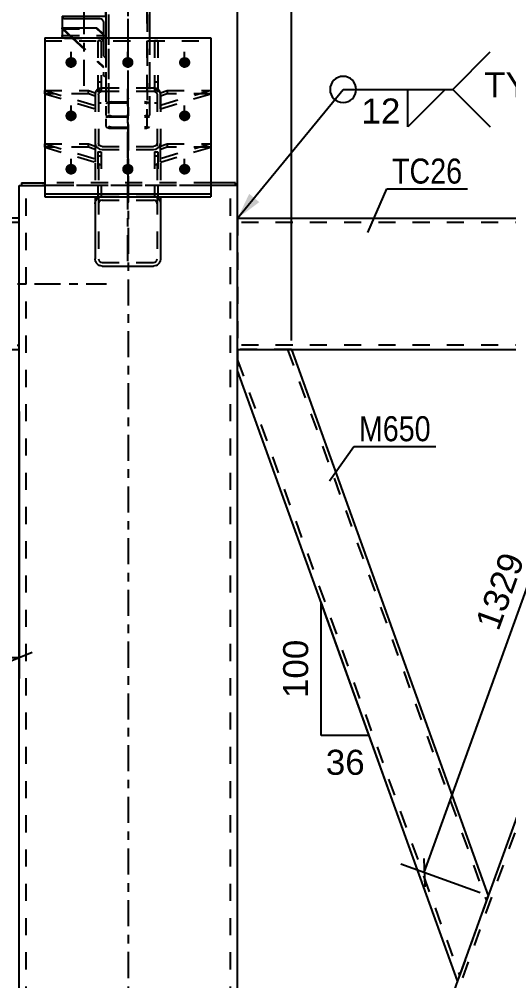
# Model space of a CAD drawing. Header units: millimetres. Extents: x -315 to 526, y -215 to 379.
# Drawn here: x -214 to -158, y 211.9 to 321.9 of the extents above; entities that cross this region are included whole.
import ezdxf

# ---------------------------------------------------------------- set-up
doc = ezdxf.new("R2010")
doc.units = ezdxf.units.MM
doc.linetypes.add('DXK_LINE_DOT2', pattern=[3.9198, 1.9599, -1.9599])
doc.linetypes.add('DXK_LINE_DOT3', pattern=[5.9187, 2.979, -0.9799, 0.9799, -0.9799])
doc.styles.add('Arial', font='arial.ttf', dxfattribs={"height": 0.2})
doc.styles.add('Arial Narrow', font='ARIALN.TTF', dxfattribs={"height": 0.2})

# ---------------------------------------------------------------- blocks, each defined once
blk = doc.blocks.new('Part-284857918-27342 - 27339')
at = {"color": 7, "linetype": 'DXK_LINE_DOT2'}
for p, q in [((-182.83, 284.12), (-188.98, 284.12)), ((-188.98, 284.12), (-188.98, 281.71)), ((-183.26, 284.12), (-160.51, 221.02)), ((-188.98, 282.89), (-163.59, 212.46)), ((-160.33, 221.52), (-160.72, 220.43)), ((-163.59, 212.46), (-163.58, 212.51))]:
    blk.add_line(p, q, dxfattribs=at)
at = {"color": 2, "linetype": 'Continuous'}
for p, q in [((-182.83, 284.12), (-160.3, 221.6)), ((-163.8, 211.87), (-188.98, 281.71)), ((-160.3, 221.6), (-160.72, 220.43)), ((-160.72, 220.43), (-163.8, 211.87))]:
    blk.add_line(p, q, dxfattribs=at)
blk = doc.blocks.new('Part-284857918-27340 - 27339')
at = {"color": 2, "linetype": 'Continuous'}
for p, q in [((-188.98, 299.12), (-139.67, 299.12)), ((-127.8, 298.2), (-127.8, 284.12)), ((-188.98, 284.12), (-127.8, 284.12))]:
    blk.add_line(p, q, dxfattribs=at)
at = {"color": 7, "linetype": 'DXK_LINE_DOT2'}
for p, q in [((-188.98, 299.12), (-188.98, 284.12)), ((-127.8, 298.62), (-188.98, 298.62)), ((-127.8, 299.12), (-139.67, 299.12)), ((-127.8, 299.12), (-127.8, 298.2)), ((-127.8, 284.62), (-188.98, 284.62)), ((-127.8, 284.62), (-127.8, 284.66))]:
    blk.add_line(p, q, dxfattribs=at)
blk = doc.blocks.new('Part-284857918-27343 - 27339')
at = {"color": 7, "linetype": 'DXK_LINE_DOT2'}
for p, q in [((-137.33, 284.12), (-188.98, 140.86)), ((-160.3, 221.6), (-163.8, 211.87))]:
    blk.add_line(p, q, dxfattribs=at)
at = {"color": 2, "linetype": 'Continuous'}
for p, q in [((-137.76, 284.12), (-160.3, 221.6)), ((-163.8, 211.87), (-188.98, 142.04))]:
    blk.add_line(p, q, dxfattribs=at)
blk = doc.blocks.new('Part-284857918-27345 - 27339')
at = {"color": 7, "linetype": 'DXK_LINE_DOT2'}
for p, q in [((-205.23, 313.56), (-205.3, 313.27)), ((-205.06, 313.81), (-205.23, 313.56)), ((-204.8, 313.97), (-205.06, 313.81)), ((-204.5, 314.03), (-204.8, 313.97)), ((-204.78, 313.54), (-204.65, 313.62)), ((-204.65, 313.62), (-204.5, 313.65)), ((-204.5, 314.03), (-198.6, 314.03)), ((-204.5, 313.65), (-198.6, 313.65)), ((-198.29, 313.97), (-198.6, 314.03)), ((-198.6, 313.65), (-198.44, 313.62)), ((-198.44, 313.62), (-198.31, 313.54)), ((-198.03, 313.81), (-198.29, 313.97)), ((-197.86, 313.56), (-198.03, 313.81)), ((-197.8, 313.27), (-197.86, 313.56)), ((-205.3, 313.27), (-205.3, 301.58)), ((-204.9, 313.27), (-204.87, 313.42)), ((-204.9, 313.27), (-204.9, 294.49)), ((-204.87, 313.42), (-204.78, 313.54)), ((-198.31, 313.54), (-198.23, 313.42)), ((-198.23, 313.42), (-198.2, 313.27)), ((-198.2, 313.27), (-198.2, 294.49)), ((-197.8, 313.27), (-197.8, 301.58)), ((-205.3, 307.73), (-205.23, 307.44)), ((-205.23, 307.44), (-205.06, 307.2)), ((-205.06, 307.2), (-204.8, 307.04)), ((-204.87, 307.59), (-204.9, 307.73)), ((-204.78, 307.46), (-204.87, 307.59)), ((-204.8, 307.04), (-204.5, 306.98)), ((-204.65, 307.38), (-204.78, 307.46)), ((-204.5, 307.35), (-204.65, 307.38)), ((-204.5, 307.35), (-198.6, 307.35)), ((-204.5, 306.98), (-198.6, 306.98)), ((-198.44, 307.38), (-198.6, 307.35)), ((-198.6, 306.98), (-198.29, 307.04)), ((-198.31, 307.46), (-198.44, 307.38)), ((-198.23, 307.59), (-198.31, 307.46)), ((-198.29, 307.04), (-198.03, 307.2)), ((-198.2, 307.73), (-198.23, 307.59)), ((-198.03, 307.2), (-197.86, 307.44)), ((-197.86, 307.44), (-197.8, 307.73)), ((-204.8, 301.56), (-204.5, 301.62)), ((-204.5, 301.62), (-198.6, 301.62)), ((-198.6, 301.62), (-198.29, 301.56)), ((-205.3, 300.77), (-205.23, 301.1)), ((-204.87, 300.93), (-204.9, 300.77)), ((-204.5, 301.2), (-204.65, 301.16)), ((-204.5, 301.2), (-198.6, 301.2)), ((-198.44, 301.16), (-198.6, 301.2)), ((-198.2, 300.77), (-198.23, 300.93)), ((-197.86, 301.1), (-197.8, 300.77)), ((-204.9, 294.49), (-204.87, 294.33)), ((-204.65, 294.1), (-204.5, 294.07)), ((-204.5, 294.07), (-198.6, 294.07)), ((-198.6, 294.07), (-198.44, 294.1)), ((-198.23, 294.33), (-198.2, 294.49))]:
    blk.add_line(p, q, dxfattribs=at)
at = {"color": 7, "linetype": 'DXK_LINE_DOT3'}
blk.add_line((-201.55, 294.21), (-201.55, 313.92), dxfattribs=at)
at = {"color": 2, "linetype": 'Continuous'}
for p, q in [((-205.3, 301.58), (-205.3, 294.49)), ((-197.8, 301.58), (-197.8, 294.49)), ((-205.23, 294.17), (-205.3, 294.49)), ((-197.8, 294.49), (-197.86, 294.17)), ((-204.5, 293.64), (-204.8, 293.7)), ((-204.5, 293.64), (-198.6, 293.64)), ((-198.29, 293.7), (-198.6, 293.64))]:
    blk.add_line(p, q, dxfattribs=at)
at = {"color": 7, "linetype": 'DXK_LINE_DOT2'}
for centre, radius, start, end in [((-204.46, 300.8), 0.827, 114.32, 159.2417), ((-198.63, 300.8), 0.827, 20.7583, 65.68), ((-204.48, 300.79), 0.414, 114.32, 159.2417), ((-198.61, 300.79), 0.414, 20.7583, 65.68), ((-204.48, 294.47), 0.414, 200.7583, 245.68), ((-198.61, 294.47), 0.414, 294.32, 339.2417)]:
    blk.add_arc(centre, radius, start, end, dxfattribs=at)
at = {"color": 2, "linetype": 'Continuous'}
for centre, start, end in [((-204.46, 294.46), 200.7583, 245.68), ((-198.63, 294.46), 294.32, 339.2417)]:
    blk.add_arc(centre, 0.827, start, end, dxfattribs=at)
blk = doc.blocks.new('Part-284857918-27408 - 27339')
at = {"color": 7, "linetype": 'DXK_LINE_DOT3'}
blk.add_line((-201.48, 64.22), (-201.48, 312.87), dxfattribs=at)
at = {"color": 2, "linetype": 'Continuous'}
for p, q in [((-213.98, 64.22), (-213.98, 302.87)), ((-213.98, 302.87), (-213.73, 302.87)), ((-213.18, 302.87), (-212.38, 302.87)), ((-212.38, 302.87), (-211.05, 302.87)), ((-189.77, 302.87), (-192.05, 302.87)), ((-188.98, 302.87), (-189.23, 302.87)), ((-188.98, 64.22), (-188.98, 302.87))]:
    blk.add_line(p, q, dxfattribs=at)
at = {"color": 7, "linetype": 'DXK_LINE_DOT2'}
for p, q in [((-213.73, 302.87), (-213.18, 302.87)), ((-213.18, 64.22), (-213.18, 302.87)), ((-212.99, 302.87), (-212.38, 302.87)), ((-192.05, 302.87), (-211.05, 302.87)), ((-189.78, 64.22), (-189.78, 302.87)), ((-189.23, 302.87), (-189.77, 302.87))]:
    blk.add_line(p, q, dxfattribs=at)
blk = doc.blocks.new('Part-284857918-27367 - 27339')
at = {"color": 2, "linetype": 'Continuous'}
for p, q in [((-211.05, 319.77), (-192.05, 319.77)), ((-211.05, 319.77), (-211.05, 301.58)), ((-192.05, 319.77), (-192.05, 301.58)), ((-211.05, 301.92), (-192.05, 301.92)), ((-211.05, 301.58), (-192.05, 301.58))]:
    blk.add_line(p, q, dxfattribs=at)
at = {"color": 7, "linetype": 'DXK_LINE_DOT2'}
blk.add_line((-211.05, 319.43), (-192.05, 319.43), dxfattribs=at)
blk = doc.blocks.new('Part-284857918-27370 - 27339')
at = {"color": 2, "linetype": 'Continuous'}
for p, q in [((-213.73, 303.17), (-213.73, 302.87)), ((-213.73, 303.17), (-211.05, 303.17)), ((-213.73, 302.87), (-213.18, 302.87)), ((-189.23, 303.17), (-192.05, 303.17)), ((-189.23, 302.87), (-189.77, 302.87)), ((-189.23, 302.87), (-189.23, 303.17))]:
    blk.add_line(p, q, dxfattribs=at)
at = {"color": 7, "linetype": 'DXK_LINE_DOT2'}
for p, q in [((-189.77, 302.87), (-213.18, 302.87)), ((-192.05, 303.17), (-211.05, 303.17))]:
    blk.add_line(p, q, dxfattribs=at)
blk = doc.blocks.new('Part-284857918-27376 - 27339')
at = {"color": 2, "linetype": 'Continuous'}
for p, q in [((-213.98, 299.12), (-237.73, 299.12)), ((-237.73, 284.12), (-213.98, 284.12))]:
    blk.add_line(p, q, dxfattribs=at)
at = {"color": 7, "linetype": 'DXK_LINE_DOT2'}
for p, q in [((-237.73, 299.12), (-237.73, 284.12)), ((-213.98, 298.62), (-237.73, 298.62)), ((-213.98, 284.12), (-213.98, 299.12)), ((-237.73, 284.62), (-213.98, 284.62))]:
    blk.add_line(p, q, dxfattribs=at)
at = {"color": 7, "linetype": 'DXK_LINE_DOT3'}
blk.add_line((-247.73, 291.62), (-203.98, 291.62), dxfattribs=at)
blk = doc.blocks.new('Part-284857918-27399 - 27339')
at = {"color": 7, "linetype": 'DXK_LINE_DOT3'}
blk.add_line((-201.55, 337.73), (-201.55, 300.9), dxfattribs=at)
at = {"color": 2, "linetype": 'Continuous'}
for p in [(-204.05, 322.25), (-204.05, 328.76)]:
    blk.add_line(p, (-204.05, 328.76), dxfattribs=at)
at = {"color": 7, "linetype": 'DXK_LINE_DOT2'}
for p, q in [((-204.05, 328.76), (-203.75, 328.76)), ((-203.75, 328.76), (-203.75, 309.64)), ((-199.35, 309.64), (-199.35, 328.76)), ((-199.35, 328.76), (-199.05, 328.76)), ((-199.05, 328.76), (-199.05, 309.64)), ((-204, 327.61), (-204.05, 327.69)), ((-203.87, 327.54), (-204, 327.61)), ((-203.68, 327.5), (-203.87, 327.54)), ((-203.75, 327.69), (-203.72, 327.65)), ((-203.72, 327.65), (-203.66, 327.61)), ((-203.45, 327.48), (-203.68, 327.5)), ((-203.66, 327.61), (-203.56, 327.59)), ((-203.56, 327.59), (-203.45, 327.58)), ((-203.45, 327.58), (-199.65, 327.58)), ((-203.45, 327.48), (-199.65, 327.48)), ((-199.65, 327.58), (-199.53, 327.59)), ((-199.65, 327.58), (-199.65, 327.58)), ((-199.42, 327.5), (-199.65, 327.48)), ((-199.53, 327.59), (-199.43, 327.61)), ((-199.43, 327.61), (-199.42, 327.62)), ((-199.42, 327.62), (-199.37, 327.65)), ((-199.22, 327.54), (-199.42, 327.5)), ((-199.37, 327.65), (-199.35, 327.69)), ((-199.09, 327.61), (-199.22, 327.54)), ((-199.05, 327.69), (-199.09, 327.61)), ((-204.05, 322.25), (-204.05, 309.64)), ((-204.05, 310.72), (-203.75, 310.72)), ((-199.35, 310.72), (-199.05, 310.72)), ((-204.05, 309.64), (-204, 309.56)), ((-204, 309.56), (-203.87, 309.5)), ((-203.87, 309.5), (-203.68, 309.45)), ((-203.72, 309.6), (-203.75, 309.64)), ((-203.66, 309.57), (-203.72, 309.6)), ((-203.68, 309.45), (-203.45, 309.44)), ((-203.56, 309.55), (-203.66, 309.57)), ((-203.45, 309.54), (-203.56, 309.55)), ((-203.45, 309.54), (-199.65, 309.54)), ((-203.45, 309.44), (-199.65, 309.44)), ((-199.53, 309.55), (-199.65, 309.54)), ((-199.65, 309.44), (-199.42, 309.45)), ((-199.43, 309.57), (-199.53, 309.55)), ((-199.37, 309.6), (-199.43, 309.57)), ((-199.42, 309.45), (-199.22, 309.5)), ((-199.35, 309.64), (-199.37, 309.6)), ((-199.22, 309.5), (-199.09, 309.56)), ((-199.09, 309.56), (-199.05, 309.64))]:
    blk.add_line(p, q, dxfattribs=at)
blk = doc.blocks.new('Part-284857918-27397 - 27339')
at = {"color": 7, "linetype": 'DXK_LINE_DOT3'}
blk.add_line((-201.55, 339.02), (-201.55, 302.18), dxfattribs=at)
at = {"color": 2, "linetype": 'Continuous'}
for p, q in [((-204.05, 330.27), (-204, 330.35)), ((-204.05, 330.27), (-204.05, 319.77)), ((-204, 330.35), (-203.87, 330.41)), ((-203.87, 330.41), (-203.68, 330.46)), ((-203.68, 330.46), (-203.45, 330.47)), ((-203.45, 330.47), (-199.65, 330.47)), ((-199.65, 330.47), (-199.42, 330.46)), ((-199.42, 330.46), (-199.22, 330.41)), ((-199.22, 330.41), (-199.09, 330.35)), ((-199.09, 330.35), (-199.05, 330.27)), ((-199.05, 330.27), (-199.05, 319.77))]:
    blk.add_line(p, q, dxfattribs=at)
at = {"color": 7, "linetype": 'DXK_LINE_DOT2'}
for p, q in [((-203.72, 330.31), (-203.75, 330.27)), ((-203.75, 330.27), (-203.75, 310.92)), ((-203.66, 330.34), (-203.72, 330.31)), ((-203.56, 330.36), (-203.66, 330.34)), ((-203.45, 330.37), (-203.56, 330.36)), ((-203.45, 330.37), (-199.65, 330.37)), ((-199.53, 330.36), (-199.65, 330.37)), ((-199.43, 330.34), (-199.53, 330.36)), ((-199.37, 330.31), (-199.43, 330.34)), ((-199.35, 330.27), (-199.37, 330.31)), ((-199.35, 330.27), (-199.35, 310.92)), ((-204, 328.89), (-204.05, 328.97)), ((-203.75, 328.97), (-203.72, 328.93)), ((-199.37, 328.93), (-199.35, 328.97)), ((-199.05, 328.97), (-199.09, 328.89)), ((-203.87, 328.82), (-204, 328.89)), ((-203.68, 328.78), (-203.87, 328.82)), ((-203.72, 328.93), (-203.66, 328.9)), ((-203.45, 328.76), (-203.68, 328.78)), ((-203.66, 328.9), (-203.56, 328.87)), ((-203.56, 328.87), (-203.45, 328.87)), ((-203.45, 328.87), (-199.65, 328.87)), ((-203.45, 328.76), (-199.65, 328.76)), ((-199.65, 328.87), (-199.53, 328.87)), ((-199.42, 328.78), (-199.65, 328.76)), ((-199.53, 328.87), (-199.43, 328.9)), ((-199.43, 328.9), (-199.42, 328.9)), ((-199.42, 328.9), (-199.37, 328.93)), ((-199.22, 328.82), (-199.42, 328.78)), ((-199.09, 328.89), (-199.22, 328.82)), ((-204.05, 319.77), (-204.05, 310.92)), ((-199.05, 319.77), (-199.05, 310.92)), ((-204, 312.3), (-204.05, 312.22)), ((-203.87, 312.37), (-204, 312.3)), ((-203.68, 312.41), (-203.87, 312.37)), ((-203.75, 312.22), (-203.72, 312.26)), ((-203.72, 312.26), (-203.66, 312.29)), ((-203.45, 312.43), (-203.68, 312.41)), ((-203.66, 312.29), (-203.56, 312.32)), ((-203.56, 312.32), (-203.45, 312.32)), ((-203.45, 312.43), (-199.65, 312.43)), ((-203.45, 312.32), (-199.65, 312.32)), ((-199.42, 312.41), (-199.65, 312.43)), ((-199.65, 312.32), (-199.53, 312.32)), ((-199.53, 312.32), (-199.43, 312.29)), ((-199.43, 312.29), (-199.37, 312.26)), ((-199.22, 312.37), (-199.42, 312.41)), ((-199.37, 312.26), (-199.35, 312.22)), ((-199.09, 312.3), (-199.22, 312.37)), ((-199.05, 312.22), (-199.09, 312.3)), ((-204.05, 310.92), (-204, 310.84)), ((-204, 310.84), (-203.87, 310.78)), ((-203.87, 310.78), (-203.68, 310.73)), ((-203.72, 310.88), (-203.75, 310.92)), ((-203.66, 310.85), (-203.72, 310.88)), ((-203.68, 310.73), (-203.45, 310.72)), ((-203.56, 310.83), (-203.66, 310.85)), ((-203.45, 310.82), (-203.56, 310.83)), ((-203.45, 310.82), (-199.65, 310.82)), ((-203.45, 310.72), (-199.65, 310.72)), ((-199.53, 310.83), (-199.65, 310.82)), ((-199.65, 310.72), (-199.42, 310.73)), ((-199.43, 310.85), (-199.53, 310.83)), ((-199.37, 310.88), (-199.43, 310.85)), ((-199.42, 310.73), (-199.22, 310.78)), ((-199.35, 310.92), (-199.37, 310.88)), ((-199.22, 310.78), (-199.09, 310.84)), ((-199.09, 310.84), (-199.05, 310.92))]:
    blk.add_line(p, q, dxfattribs=at)
blk = doc.blocks.new('Part-284857918-27404 - 27339')
at = {"color": 7, "linetype": 'DXK_LINE_DOT3'}
blk.add_line((-206.55, 314.26), (-206.55, 323.32), dxfattribs=at)
at = {"color": 2, "linetype": 'Continuous'}
for p, q in [((-209.05, 322.25), (-209.05, 320.91)), ((-209.05, 322.25), (-204.05, 322.25)), ((-209.05, 322.23), (-209.03, 322.13)), ((-209.03, 322.13), (-208.97, 322.04)), ((-208.97, 322.04), (-208.88, 321.99)), ((-208.88, 321.99), (-208.77, 321.97)), ((-208.77, 321.97), (-204.77, 321.97)), ((-204.77, 321.97), (-204.61, 321.94)), ((-204.61, 321.94), (-204.47, 321.85)), ((-204.47, 321.85), (-204.38, 321.72)), ((-204.38, 321.72), (-204.35, 321.57)), ((-204.35, 321.57), (-204.35, 319.77)), ((-204.05, 322.25), (-204.05, 319.77)), ((-209.05, 320.8), (-209.05, 320)), ((-209.03, 319.9), (-209.05, 320)), ((-208.97, 319.82), (-209.03, 319.9)), ((-208.97, 319.82), (-208.89, 319.77))]:
    blk.add_line(p, q, dxfattribs=at)
at = {"color": 7, "linetype": 'DXK_LINE_DOT2'}
for p, q in [((-209.05, 322.23), (-209.05, 322.25)), ((-209.05, 320.91), (-209.05, 320.8)), ((-209.05, 320), (-209.05, 320.03)), ((-209.05, 320.03), (-204.05, 320.03)), ((-208.89, 319.77), (-208.88, 319.76)), ((-208.88, 319.76), (-208.77, 319.74)), ((-208.77, 319.74), (-204.77, 319.74)), ((-204.61, 319.71), (-204.77, 319.74)), ((-204.47, 319.63), (-204.61, 319.71)), ((-204.38, 319.5), (-204.47, 319.63)), ((-204.35, 319.35), (-204.38, 319.5)), ((-204.35, 319.77), (-204.35, 315.59)), ((-204.05, 319.77), (-204.05, 315.33)), ((-204.35, 317.81), (-204.33, 317.71)), ((-204.33, 317.71), (-204.27, 317.63)), ((-204.27, 317.63), (-204.18, 317.57)), ((-204.18, 317.57), (-204.07, 317.55)), ((-204.07, 317.55), (-204.05, 317.55)), ((-204.33, 315.49), (-204.35, 315.59)), ((-204.27, 315.4), (-204.33, 315.49)), ((-204.18, 315.35), (-204.27, 315.4)), ((-204.07, 315.33), (-204.18, 315.35)), ((-204.07, 315.33), (-204.05, 315.33))]:
    blk.add_line(p, q, dxfattribs=at)
blk = doc.blocks.new('Part-284857918-27405 - 27339')
at = {"color": 2, "linetype": 'Continuous'}
for p, q in [((-209.05, 320.8), (-209.05, 320.91)), ((-209.05, 320.91), (-207.84, 319.77)), ((-209.05, 320.91), (-205.1, 320.91)), ((-209.05, 320.8), (-207.95, 319.77)), ((-205.1, 320.91), (-204.35, 320.2))]:
    blk.add_line(p, q, dxfattribs=at)
at = {"color": 7, "linetype": 'DXK_LINE_DOT2'}
for p, q in [((-209.05, 320.8), (-205.1, 320.8)), ((-205.1, 320.8), (-205.1, 320.91)), ((-205.1, 320.8), (-204.35, 320.1)), ((-204.35, 320.2), (-204.35, 316.39)), ((-207.95, 319.77), (-204.35, 316.39)), ((-207.84, 319.77), (-204.35, 316.49))]:
    blk.add_line(p, q, dxfattribs=at)
blk = doc.blocks.new('Part-284857918-27425 - 27339')
at = {"color": 7, "linetype": 'DXK_LINE_DOT2'}
for p, q in [((-211.05, 313.37), (-211.05, 313.74)), ((-211.05, 313.74), (-206.05, 313.74)), ((-211.05, 313.74), (-205.3, 312.03)), ((-206.05, 313.37), (-206.05, 313.74)), ((-206.05, 313.74), (-205.3, 313.49)), ((-206.05, 313.37), (-211.05, 313.37)), ((-211.05, 313.37), (-205.3, 311.66)), ((-205.3, 313.11), (-206.05, 313.37)), ((-205.3, 313.49), (-205.3, 311.66))]:
    blk.add_line(p, q, dxfattribs=at)
blk = doc.blocks.new('Part-284857918-27426 - 27339')
at = {"color": 7, "linetype": 'DXK_LINE_DOT2'}
for p, q in [((-211.05, 307.26), (-211.05, 307.64)), ((-211.05, 307.64), (-206.05, 307.64)), ((-211.05, 307.64), (-205.3, 305.93)), ((-206.05, 307.26), (-211.05, 307.26)), ((-211.05, 307.26), (-205.3, 305.55)), ((-206.05, 307.26), (-206.05, 307.64)), ((-206.05, 307.64), (-205.3, 307.38)), ((-205.3, 307), (-206.05, 307.26)), ((-205.3, 307.38), (-205.3, 305.55))]:
    blk.add_line(p, q, dxfattribs=at)
blk = doc.blocks.new('Part-284857918-27427 - 27339')
at = {"color": 7, "linetype": 'DXK_LINE_DOT2'}
for p, q in [((-197.8, 313.49), (-197.05, 313.74)), ((-192.05, 313.74), (-197.8, 312.03)), ((-197.05, 313.74), (-192.05, 313.74)), ((-197.05, 313.74), (-197.05, 313.37)), ((-192.05, 313.74), (-192.05, 313.37)), ((-197.8, 311.66), (-197.8, 313.49)), ((-197.05, 313.37), (-197.8, 313.11)), ((-197.8, 311.66), (-192.05, 313.37)), ((-192.05, 313.37), (-197.05, 313.37))]:
    blk.add_line(p, q, dxfattribs=at)
blk = doc.blocks.new('Part-284857918-27428 - 27339')
at = {"color": 7, "linetype": 'DXK_LINE_DOT2'}
for p, q in [((-197.8, 307.38), (-197.05, 307.64)), ((-192.05, 307.64), (-197.8, 305.93)), ((-197.8, 305.55), (-197.8, 307.38)), ((-197.05, 307.26), (-197.8, 307)), ((-197.8, 305.55), (-192.05, 307.26)), ((-197.05, 307.64), (-192.05, 307.64)), ((-197.05, 307.64), (-197.05, 307.26)), ((-192.05, 307.26), (-197.05, 307.26)), ((-192.05, 307.64), (-192.05, 307.26))]:
    blk.add_line(p, q, dxfattribs=at)
blk = doc.blocks.new('Part-284857918-27429 - 27339')
at = {"color": 7, "linetype": 'DXK_LINE_DOT2'}
for p, q in [((-205, 319.43), (-205, 312.32)), ((-204.6, 319.43), (-205, 319.43)), ((-204.6, 319.43), (-204.6, 312.32)), ((-205, 314.73), (-204.6, 314.73)), ((-205, 313.77), (-204.6, 313.77)), ((-205, 312.32), (-204.6, 312.32))]:
    blk.add_line(p, q, dxfattribs=at)
blk = doc.blocks.new('Part-284857918-27430 - 27339')
at = {"color": 7, "linetype": 'DXK_LINE_DOT2'}
for p, q in [((-198.5, 319.43), (-198.5, 312.32)), ((-198.1, 319.43), (-198.5, 319.43)), ((-198.1, 319.43), (-198.1, 312.32)), ((-198.5, 314.73), (-198.1, 314.73)), ((-198.5, 313.77), (-198.1, 313.77)), ((-198.5, 312.32), (-198.1, 312.32))]:
    blk.add_line(p, q, dxfattribs=at)
blk = doc.blocks.new('Part-284857918-27431 - 27339')
at = {"color": 7, "linetype": 'DXK_LINE_DOT2'}
for p, q in [((-205, 306.72), (-205, 301.58)), ((-205, 306.72), (-204.6, 306.72)), ((-205, 306.27), (-204.6, 306.27)), ((-204.6, 306.72), (-204.6, 301.58)), ((-205, 305.27), (-204.6, 305.27))]:
    blk.add_line(p, q, dxfattribs=at)
at = {"color": 2, "linetype": 'Continuous'}
blk.add_line((-204.6, 301.58), (-205, 301.58), dxfattribs=at)
blk = doc.blocks.new('Part-284857918-27432 - 27339')
at = {"color": 7, "linetype": 'DXK_LINE_DOT2'}
for p, q in [((-198.5, 306.72), (-198.5, 301.58)), ((-198.5, 306.72), (-198.1, 306.72)), ((-198.5, 306.27), (-198.1, 306.27)), ((-198.1, 306.72), (-198.1, 301.58)), ((-198.5, 305.27), (-198.1, 305.27))]:
    blk.add_line(p, q, dxfattribs=at)
at = {"color": 2, "linetype": 'Continuous'}
blk.add_line((-198.1, 301.58), (-198.5, 301.58), dxfattribs=at)
blk = doc.blocks.new('Bolt-284857918-27455 - 27339')
at = {"linetype": 'Continuous'}
for points in [[(-208.05, 316.34), (-208.18, 316.36), (-208.31, 316.39), (-208.43, 316.46), (-208.53, 316.54), (-208.61, 316.65), (-208.66, 316.76), (-208.69, 316.89), (-208.69, 317.02), (-208.66, 317.14), (-208.61, 317.26), (-208.53, 317.36), (-208.43, 317.45), (-208.31, 317.51), (-208.18, 317.55), (-208.05, 317.56), (-207.91, 317.55), (-207.78, 317.51), (-207.66, 317.45), (-207.56, 317.36), (-207.48, 317.26), (-207.43, 317.14), (-207.4, 317.02), (-207.4, 316.89), (-207.43, 316.76), (-207.48, 316.65), (-207.56, 316.54), (-207.66, 316.46), (-207.78, 316.39), (-207.91, 316.36)], [(-201.55, 316.34), (-201.68, 316.36), (-201.81, 316.39), (-201.93, 316.46), (-202.03, 316.54), (-202.11, 316.65), (-202.16, 316.76), (-202.19, 316.89), (-202.19, 317.02), (-202.16, 317.14), (-202.11, 317.26), (-202.03, 317.36), (-201.93, 317.45), (-201.81, 317.51), (-201.68, 317.55), (-201.55, 317.56), (-201.41, 317.55), (-201.28, 317.51), (-201.16, 317.45), (-201.06, 317.36), (-200.98, 317.26), (-200.93, 317.14), (-200.9, 317.02), (-200.9, 316.89), (-200.93, 316.76), (-200.98, 316.65), (-201.06, 316.54), (-201.16, 316.46), (-201.28, 316.39), (-201.41, 316.36)], [(-195.05, 316.34), (-195.18, 316.36), (-195.31, 316.39), (-195.43, 316.46), (-195.53, 316.54), (-195.61, 316.65), (-195.66, 316.76), (-195.69, 316.89), (-195.69, 317.02), (-195.66, 317.14), (-195.61, 317.26), (-195.53, 317.36), (-195.43, 317.45), (-195.31, 317.51), (-195.18, 317.55), (-195.05, 317.56), (-194.91, 317.55), (-194.78, 317.51), (-194.66, 317.45), (-194.56, 317.36), (-194.48, 317.26), (-194.43, 317.14), (-194.4, 317.02), (-194.4, 316.89), (-194.43, 316.76), (-194.48, 316.65), (-194.56, 316.54), (-194.66, 316.46), (-194.78, 316.39), (-194.91, 316.36)], [(-208.05, 310.23), (-208.18, 310.25), (-208.31, 310.29), (-208.43, 310.35), (-208.53, 310.44), (-208.61, 310.54), (-208.66, 310.66), (-208.69, 310.78), (-208.69, 310.91), (-208.66, 311.03), (-208.61, 311.15), (-208.53, 311.25), (-208.43, 311.34), (-208.31, 311.4), (-208.18, 311.44), (-208.05, 311.46), (-207.91, 311.44), (-207.78, 311.4), (-207.66, 311.34), (-207.56, 311.25), (-207.48, 311.15), (-207.43, 311.03), (-207.4, 310.91), (-207.4, 310.78), (-207.43, 310.66), (-207.48, 310.54), (-207.56, 310.44), (-207.66, 310.35), (-207.78, 310.29), (-207.91, 310.25)], [(-195.05, 310.23), (-195.18, 310.25), (-195.31, 310.29), (-195.43, 310.35), (-195.53, 310.44), (-195.61, 310.54), (-195.66, 310.66), (-195.69, 310.78), (-195.69, 310.91), (-195.66, 311.03), (-195.61, 311.15), (-195.53, 311.25), (-195.43, 311.34), (-195.31, 311.4), (-195.18, 311.44), (-195.05, 311.46), (-194.91, 311.44), (-194.78, 311.4), (-194.66, 311.34), (-194.56, 311.25), (-194.48, 311.15), (-194.43, 311.03), (-194.4, 310.91), (-194.4, 310.78), (-194.43, 310.66), (-194.48, 310.54), (-194.56, 310.44), (-194.66, 310.35), (-194.78, 310.29), (-194.91, 310.25)], [(-208.05, 304.13), (-208.18, 304.14), (-208.31, 304.18), (-208.43, 304.24), (-208.53, 304.33), (-208.61, 304.43), (-208.66, 304.55), (-208.69, 304.67), (-208.69, 304.8), (-208.66, 304.93), (-208.61, 305.04), (-208.53, 305.15), (-208.43, 305.23), (-208.31, 305.29), (-208.18, 305.33), (-208.05, 305.35), (-207.91, 305.33), (-207.78, 305.29), (-207.66, 305.23), (-207.56, 305.15), (-207.48, 305.04), (-207.43, 304.93), (-207.4, 304.8), (-207.4, 304.67), (-207.43, 304.55), (-207.48, 304.43), (-207.56, 304.33), (-207.66, 304.24), (-207.78, 304.18), (-207.91, 304.14)], [(-201.55, 304.13), (-201.68, 304.14), (-201.81, 304.18), (-201.93, 304.24), (-202.03, 304.33), (-202.11, 304.43), (-202.16, 304.55), (-202.19, 304.67), (-202.19, 304.8), (-202.16, 304.93), (-202.11, 305.04), (-202.03, 305.15), (-201.93, 305.23), (-201.81, 305.29), (-201.68, 305.33), (-201.55, 305.35), (-201.41, 305.33), (-201.28, 305.29), (-201.16, 305.23), (-201.06, 305.15), (-200.98, 305.04), (-200.93, 304.93), (-200.9, 304.8), (-200.9, 304.67), (-200.93, 304.55), (-200.98, 304.43), (-201.06, 304.33), (-201.16, 304.24), (-201.28, 304.18), (-201.41, 304.14)], [(-195.05, 304.13), (-195.18, 304.14), (-195.31, 304.18), (-195.43, 304.24), (-195.53, 304.33), (-195.61, 304.43), (-195.66, 304.55), (-195.69, 304.67), (-195.69, 304.8), (-195.66, 304.93), (-195.61, 305.04), (-195.53, 305.15), (-195.43, 305.23), (-195.31, 305.29), (-195.18, 305.33), (-195.05, 305.35), (-194.91, 305.33), (-194.78, 305.29), (-194.66, 305.23), (-194.56, 305.15), (-194.48, 305.04), (-194.43, 304.93), (-194.4, 304.8), (-194.4, 304.67), (-194.43, 304.55), (-194.48, 304.43), (-194.56, 304.33), (-194.66, 304.24), (-194.78, 304.18), (-194.91, 304.14)]]:
    blk.add_hatch(color=1, dxfattribs=at).paths.add_polyline_path(points)
at = {"color": 1, "linetype": 'Continuous'}
for p, q in [((-208.05, 316.35), (-208.05, 318.15)), ((-201.55, 316.35), (-201.55, 318.15)), ((-195.05, 316.35), (-195.05, 318.15)), ((-208.05, 310.25), (-208.05, 312.04)), ((-195.05, 310.25), (-195.05, 312.04)), ((-208.05, 304.14), (-208.05, 305.93)), ((-201.55, 304.14), (-201.55, 305.93)), ((-195.05, 304.14), (-195.05, 305.93))]:
    blk.add_line(p, q, dxfattribs=at)
blk = doc.blocks.new('StraightDimension-284857918-30830 - 27339')
at = {"color": 7, "linetype": 'Continuous'}
for p, q in [((-188.98, 303.87), (-188.98, 336.02)), ((-127.8, 300.12), (-127.8, 336.02)), ((-187.48, 333.77), (-190.48, 332.57)), ((-129.3, 332.57), (-126.3, 333.77)), ((-188.98, 333.17), (-127.8, 333.17))]:
    blk.add_line(p, q, dxfattribs=at)
at = {"color": 0}
blk.add_wipeout([(-153.34, 333.92), (-153.34, 338.12), (-163.43, 338.12), (-163.43, 333.92)], dxfattribs=at)
at = {"color": 3, "style": 'Arial'}
blk.add_text('1224', height=2.865, dxfattribs=at).set_placement((-162.83, 334.52))
blk = doc.blocks.new('AngleDimension-284857918-30124 - 27339')
at = {"color": 7, "linetype": 'Continuous'}
for p, q in [((-179.41, 239.94), (-179.41, 255.18)), ((-173.92, 239.94), (-179.41, 255.18)), ((-173.92, 239.94), (-179.41, 239.94)), ((-171.09, 232.1), (-173.92, 239.94))]:
    blk.add_line(p, q, dxfattribs=at)
at = {"color": 0}
blk.add_wipeout([(-180.31, 251.49), (-184.51, 251.49), (-184.51, 243.62), (-180.31, 243.62)], dxfattribs=at)
at = {"color": 3, "style": 'Arial'}
blk.add_text('100', height=2.865, rotation=90.0002, dxfattribs=at).set_placement((-180.91, 244.22))
at = {"color": 0}
blk.add_wipeout([(-173.84, 234.84), (-173.84, 239.04), (-179.49, 239.04), (-179.49, 234.84)], dxfattribs=at)
at = {"color": 3, "style": 'Arial'}
blk.add_text('36', height=2.865, dxfattribs=at).set_placement((-178.89, 235.44))
blk = doc.blocks.new('StraightDimension-284857918-30164 - 27339')
at = {"color": 7, "linetype": 'Continuous'}
for p, q in [((-145.03, 285.15), (-145.15, 288.38)), ((-138.7, 284.46), (-147.77, 287.73)), ((-167.63, 224.25), (-145.09, 286.77)), ((-167.68, 225.86), (-167.57, 222.63)), ((-161.24, 221.94), (-170.31, 225.21))]:
    blk.add_line(p, q, dxfattribs=at)
at = {"color": 0}
blk.add_wipeout([(-155.35, 260.51), (-159.3, 261.93), (-162.73, 252.44), (-158.78, 251.01)], dxfattribs=at)
at = {"color": 3, "style": 'Arial'}
blk.add_text('1329', height=2.865, rotation=70.1759, dxfattribs=at).set_placement((-159.14, 251.78))
blk = doc.blocks.new('StraightDimension-284857918-30741 - 27339')
at = {"color": 7, "linetype": 'Continuous'}
for p, q in [((-237.73, 283.12), (-237.73, 246.46)), ((-213.98, 277.02), (-213.98, 246.46)), ((-236.23, 249.46), (-239.23, 248.26)), ((-237.73, 248.86), (-213.98, 248.86)), ((-215.48, 248.26), (-212.48, 249.46))]:
    blk.add_line(p, q, dxfattribs=at)
at = {"color": 0}
blk.add_wipeout([(-221.92, 249.61), (-221.92, 253.81), (-229.79, 253.81), (-229.79, 249.61)], dxfattribs=at)
at = {"color": 3, "style": 'Arial'}
blk.add_text('475', height=2.865, dxfattribs=at).set_placement((-229.19, 250.21))
blk = doc.blocks.new('StraightDimension-284857918-30866 - 27339')
at = {"color": 7, "linetype": 'Continuous'}
for p, q in [((-182.83, 285.12), (-182.83, 328.72)), ((-137.76, 285.12), (-137.76, 328.72)), ((-181.33, 326.47), (-184.33, 325.27)), ((-182.83, 325.87), (-137.76, 325.87)), ((-139.26, 325.27), (-136.26, 326.47))]:
    blk.add_line(p, q, dxfattribs=at)
at = {"color": 0}
blk.add_wipeout([(-156.36, 326.62), (-156.36, 330.82), (-164.23, 330.82), (-164.23, 326.62)], dxfattribs=at)
at = {"color": 3, "style": 'Arial'}
blk.add_text('902', height=2.865, dxfattribs=at).set_placement((-163.63, 327.22))
blk = doc.blocks.new('StraightDimension-284857918-30867 - 27339')
at = {"color": 7, "linetype": 'Continuous'}
for p, q in [((-188.98, 300.12), (-188.98, 328.72)), ((-182.83, 285.12), (-182.83, 328.72)), ((-188.98, 325.87), (-197.9, 325.87)), ((-188.98, 325.87), (-197.9, 325.87)), ((-190.48, 325.27), (-187.48, 326.47)), ((-188.98, 325.87), (-182.83, 325.87)), ((-181.33, 326.47), (-184.33, 325.27))]:
    blk.add_line(p, q, dxfattribs=at)
at = {"color": 0}
blk.add_wipeout([(-189.5, 326.62), (-189.5, 330.82), (-197.37, 330.82), (-197.37, 326.62)], dxfattribs=at)
at = {"color": 3, "style": 'Arial'}
blk.add_text('123', height=2.865, dxfattribs=at).set_placement((-196.77, 327.22))
blk = doc.blocks.new('Mark-284857918-30242 - 27339')
at = {"color": 30, "linetype": 'Continuous'}
for p, q in [((-178.47, 269.08), (-175.7, 273.01)), ((-175.7, 273.01), (-166.28, 273.01))]:
    blk.add_line(p, q, dxfattribs=at)
at = {"color": 0}
blk.add_wipeout([(-166.88, 273.61), (-166.88, 276.61), (-175.1, 276.61), (-175.1, 273.61)], dxfattribs=at)
blk.add_wipeout([(-166.88, 273.61), (-166.88, 276.61), (-175.1, 276.61), (-175.1, 273.61)], dxfattribs=at)
at = {"color": 3, "style": 'Arial Narrow'}
blk.add_text('M650', height=2.863, dxfattribs=at).set_placement((-175.1, 273.61))
blk = doc.blocks.new('Mark-284857918-30249 - 27339')
at = {"color": 30, "linetype": 'Continuous'}
for p, q in [((-174.07, 297.5), (-171.91, 302.49)), ((-171.91, 302.49), (-162.67, 302.49))]:
    blk.add_line(p, q, dxfattribs=at)
at = {"color": 0}
blk.add_wipeout([(-163.27, 303.09), (-163.27, 306.09), (-171.31, 306.09), (-171.31, 303.09)], dxfattribs=at)
blk.add_wipeout([(-163.27, 303.09), (-163.27, 306.09), (-171.31, 306.09), (-171.31, 303.09)], dxfattribs=at)
at = {"color": 3, "style": 'Arial Narrow'}
blk.add_text('TC26', height=2.863, dxfattribs=at).set_placement((-171.31, 303.09))
blk = doc.blocks.new('WeldMark-284857918-37015 - 27339')
at = {"linetype": 'Continuous'}
blk.add_hatch(color=30, dxfattribs=at).paths.add_polyline_path([(-186.5, 300.97), (-188.98, 299.12), (-187.66, 301.92)])
at = {"color": 3, "linetype": 'Continuous'}
for p, q in [((-164.37, 313.86), (-160.08, 318.15)), ((-169.51, 313.86), (-165.22, 313.86)), ((-165.22, 313.86), (-169.51, 309.57)), ((-169.51, 309.57), (-169.51, 313.86)), ((-164.37, 313.86), (-160.08, 309.57))]:
    blk.add_line(p, q, dxfattribs=at)
at = {"color": 30, "linetype": 'Continuous'}
for p, q in [((-188.98, 299.12), (-176.91, 313.86)), ((-176.91, 313.86), (-164.37, 313.86))]:
    blk.add_line(p, q, dxfattribs=at)
at = {"color": 3, "linetype": 'Continuous'}
blk.add_arc((-176.91, 313.86), 1.5, 90, 270, dxfattribs=at)
at = {"color": 0}
blk.add_wipeout([(-170.17, 309.76), (-170.17, 313.16), (-175.01, 313.16), (-175.01, 309.76)], dxfattribs=at)
at = {"color": 3, "linetype": 'Continuous'}
blk.add_arc((-176.91, 313.86), 1.5, 270, 90, dxfattribs=at)
at = {"color": 3, "style": 'Arial'}
blk.add_text('12', height=2.865, dxfattribs=at).set_placement((-174.81, 309.96))
at = {"color": 0, "linetype": 'Continuous'}
blk.add_wipeout([(-152.99, 312.96), (-152.99, 315.96), (-160.77, 315.96), (-160.77, 312.96)], dxfattribs=at)
blk.add_wipeout([(-152.99, 312.96), (-152.99, 315.96), (-160.77, 315.96), (-160.77, 312.96)], dxfattribs=at)
at = {"color": 3, "linetype": 'Continuous', "style": 'Arial'}
blk.add_text('TYP', height=2.865, dxfattribs=at).set_placement((-160.77, 312.96))

msp = doc.modelspace()

# ---------------------------------------------------------------- block references
for name in ['Part-284857918-27397 - 27339', 'Part-284857918-27399 - 27339', 'Part-284857918-27404 - 27339', 'Part-284857918-27405 - 27339', 'Part-284857918-27367 - 27339', 'Part-284857918-27429 - 27339', 'Part-284857918-27430 - 27339', 'Bolt-284857918-27455 - 27339', 'Part-284857918-27425 - 27339', 'Part-284857918-27345 - 27339', 'Part-284857918-27427 - 27339', 'Part-284857918-27408 - 27339', 'Part-284857918-27426 - 27339', 'Part-284857918-27428 - 27339', 'Part-284857918-27431 - 27339', 'Part-284857918-27432 - 27339', 'Part-284857918-27370 - 27339', 'Part-284857918-27376 - 27339', 'Part-284857918-27340 - 27339', 'Part-284857918-27342 - 27339', 'Part-284857918-27343 - 27339']:
    msp.add_blockref(name, (0, 0))

# ---------------------------------------------------------------- next in the draw order: block references
for name in ['StraightDimension-284857918-30830 - 27339', 'StraightDimension-284857918-30164 - 27339', 'StraightDimension-284857918-30741 - 27339', 'AngleDimension-284857918-30124 - 27339']:
    msp.add_blockref(name, (0, 0))

# ---------------------------------------------------------------- next in the draw order: block references
for name in ['StraightDimension-284857918-30866 - 27339', 'Mark-284857918-30242 - 27339']:
    msp.add_blockref(name, (0, 0))

# ---------------------------------------------------------------- next in the draw order: block references
for name in ['StraightDimension-284857918-30867 - 27339', 'Mark-284857918-30249 - 27339']:
    msp.add_blockref(name, (0, 0))

# ---------------------------------------------------------------- next in the draw order: block references
msp.add_blockref('WeldMark-284857918-37015 - 27339', (0, 0))

doc.saveas('drawing.dxf')
